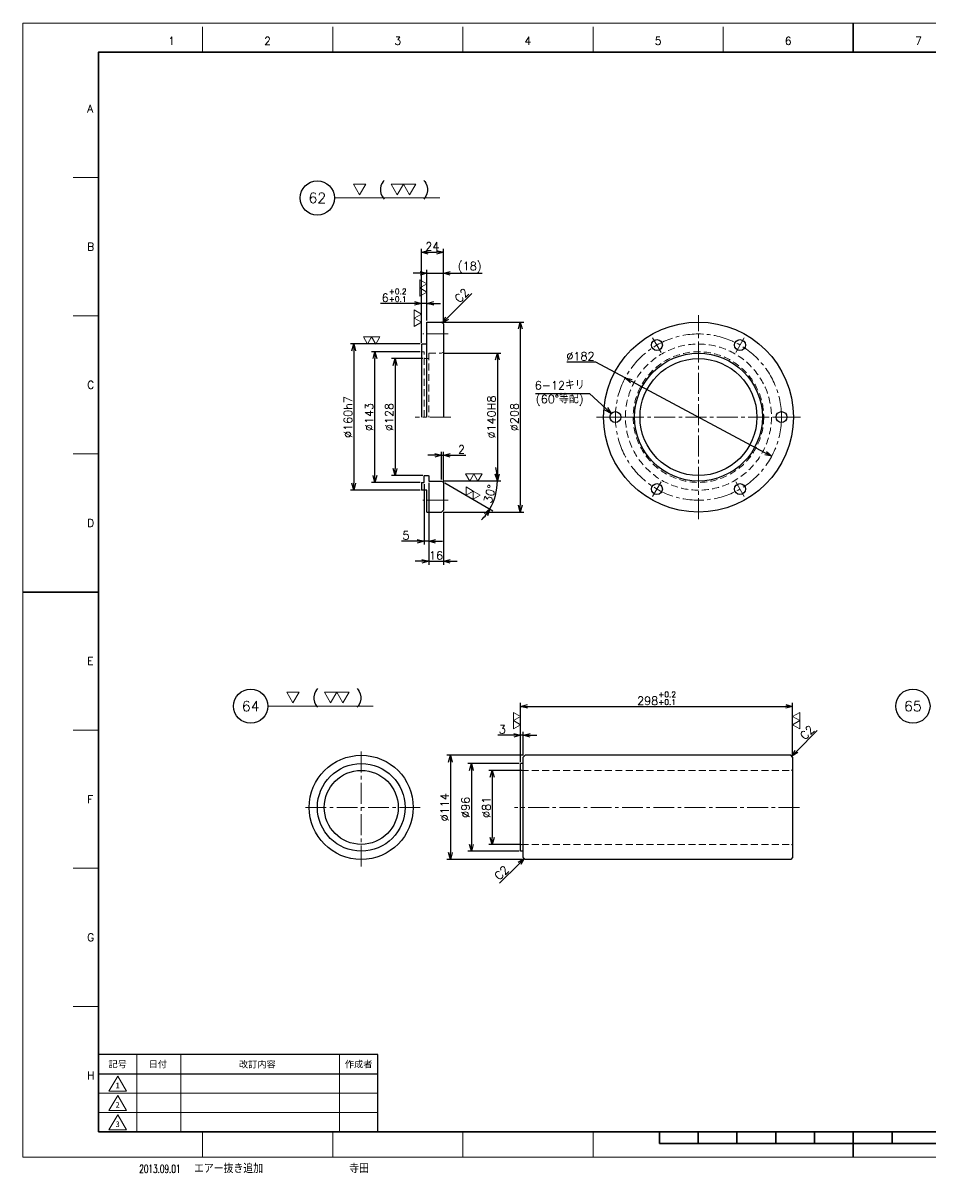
# Model space of a CAD drawing. Header units: millimetres. Extents: x 0 to 1764, y -17 to 1242.
# Drawn here: x 0 to 994, y -17 to 1242 of the extents above; entities that cross this region are included whole.
import ezdxf
from ezdxf import colors
from ezdxf.entities.mleader import LeaderData, LeaderLine
from ezdxf.enums import TextEntityAlignment as Align
from ezdxf.math import Vec2, Vec3

# ---------------------------------------------------------------- set-up
doc = ezdxf.new("R2010")
doc.units = ezdxf.units.MM
doc.header["$LTSCALE"] = 1.2
doc.header["$PDMODE"] = 99
doc.header["$PDSIZE"] = 1
doc.linetypes.add('CENTER2', pattern=[28.575, 19.05, -3.175, 3.175, -3.175])
doc.linetypes.add('HIDDEN', pattern=[9.525, 6.35, -3.175])
for name, color, linetype, lineweight in [('04_HIDDEN', 2, 'HIDDEN', 13), ('05_CENTER', 4, 'CENTER2', 13), ('07_TEXT', 3, 'Continuous', 13), ('08_DIM', 3, 'Continuous', 13), ('90_FRAME', 5, 'Continuous', 35)]:
    doc.layers.add(name, color=color, linetype=linetype, lineweight=lineweight)
doc.layers.add('91_BLANK', color=5, linetype='Continuous', lineweight=0, plot=False)
doc.styles.add('KSS_TXT', font='txt.shx', dxfattribs={"bigfont": 'extfont2.shx'})
doc.styles.add('MS_G', font='MS Gothic.ttf')
doc.styles.get("Standard").update_dxf_attribs({"font": 'txt.shx', "bigfont": 'extfont2.shx'})
doc.styles.add('表題用', font='MS PGothic.ttf')
doc.dimstyles.new('KSS_DIM', dxfattribs={"dimscale": 3, "dimtxt": 3, "dimasz": 2.5, "dimexe": 1.25, "dimexo": 0.625, "dimtad": 1, "dimdsep": 46, "dimtxsty": 'KSS_TXT', "dimblk": 'OPEN30', "dimcen": 0, "dimazin": 2, "dimtfac": 0.75, "dimtmove": 0, "dimatfit": 3, "dimldrblk": 'OPEN30', "dimfxl": 1.25, "dimtolj": 1, "dimarcsym": 0})
doc.dimstyles.new('KSS_DIM$3', dxfattribs={"dimscale": 3, "dimtxt": 3, "dimasz": 2.5, "dimexe": 1.25, "dimexo": 0.625, "dimtad": 1, "dimtih": 1, "dimtoh": 1, "dimdsep": 46, "dimtxsty": 'KSS_TXT', "dimblk": 'OPEN30', "dimcen": 0, "dimazin": 2, "dimtfac": 0.75, "dimtofl": 0, "dimtmove": 0, "dimatfit": 3, "dimldrblk": 'OPEN30', "dimfxl": 1.25, "dimtolj": 1, "dimarcsym": 0})

# ---------------------------------------------------------------- blocks, each defined once
blk = doc.blocks.new('AM_BALLOON1')
at = {"transparency": 16777216}
blk.add_circle((0, 0), 5, dxfattribs=at)
blk.add_attdef('B_NUMBER', text='', height=3, dxfattribs=at).set_placement((0, 0), align=Align.MIDDLE_CENTER)
blk = doc.blocks.new('_OPEN')
at = {"color": 0, "linetype": 'ByBlock'}
for p, q in [((-1, 0.17), (0, 0)), ((0, 0), (-1, -0.17)), ((0, 0), (-1, 0))]:
    blk.add_line(p, q, dxfattribs=at)
blk = doc.blocks.new('p1ba01')
for p, q in [((0, 0), (-1.5, 2.6)), ((-1.5, 2.6), (1.5, 2.6)), ((1.5, 2.6), (0, 0))]:
    blk.add_line(p, q)
blk = doc.blocks.new('p1ba02')
for p, q in [((-1.5, 2.6), (1.5, 2.6)), ((0, 0), (-1.5, 2.6)), ((1.5, 2.6), (0, 0)), ((3, 0), (1.5, 2.6)), ((1.5, 2.6), (4.5, 2.6)), ((4.5, 2.6), (3, 0))]:
    blk.add_line(p, q)
blk = doc.blocks.new('_Open30')
at = {"color": 0, "linetype": 'ByBlock', "lineweight": -2}
for p, q in [((-1, 0.27), (0, 0)), ((0, 0), (-1, -0.27)), ((0, 0), (-1, 0))]:
    blk.add_line(p, q, dxfattribs=at)
blk = doc.blocks.new('*D164')
at = {"layer": '08_DIM', "color": 0, "lineweight": -2, "transparency": 16777216}
for p, q in [((438.1, 874.2), (403.8, 874.2)), ((407.6, 866.7), (407.6, 753.7)), ((438.1, 746.2), (403.8, 746.2))]:
    blk.add_line(p, q, dxfattribs=at)
at = {"layer": 'Defpoints', "color": 0, "transparency": 16777216}
for p in [(440, 874.2), (407.6, 746.2), (440, 746.2)]:
    blk.add_point(p, dxfattribs=at)
at = {"layer": '08_DIM', "color": 0, "lineweight": -2, "transparency": 16777216, "xscale": 7.5, "yscale": 7.5, "zscale": 7.5}
for p, rotation in [((407.6, 874.2), 90), ((407.6, 746.2), 270)]:
    blk.add_blockref('_Open30', p, dxfattribs=dict(at, rotation=rotation))
at = {"layer": '08_DIM', "color": 0, "transparency": 16777216, "insert": (401.2, 810.2), "char_height": 9, "attachment_point": 5, "rotation": 90, "style": 'KSS_TXT'}
blk.add_mtext('\\A1;%%C128', dxfattribs=at)
blk = doc.blocks.new('*D165')
at = {"layer": '08_DIM', "color": 0, "lineweight": -2, "transparency": 16777216}
for p, q in [((435.1, 881.7), (381.8, 881.7)), ((385.6, 746.2), (385.6, 874.2)), ((435.1, 738.7), (381.8, 738.7))]:
    blk.add_line(p, q, dxfattribs=at)
at = {"layer": 'Defpoints', "color": 0, "transparency": 16777216}
for p in [(385.6, 881.7), (437, 881.7), (437, 738.7)]:
    blk.add_point(p, dxfattribs=at)
at = {"layer": '08_DIM', "color": 0, "lineweight": -2, "transparency": 16777216, "xscale": 7.5, "yscale": 7.5, "zscale": 7.5}
for p, rotation in [((385.6, 881.7), 90), ((385.6, 738.7), 270)]:
    blk.add_blockref('_Open30', p, dxfattribs=dict(at, rotation=rotation))
at = {"layer": '08_DIM', "color": 0, "transparency": 16777216, "insert": (379.2, 810.2), "char_height": 9, "attachment_point": 5, "rotation": 90, "style": 'KSS_TXT'}
blk.add_mtext('\\A1;%%C143', dxfattribs=at)
blk = doc.blocks.new('*D166')
at = {"layer": '08_DIM', "color": 0, "lineweight": -2, "transparency": 16777216}
for p, q in [((435.1, 890.2), (358.7, 890.2)), ((362.4, 882.7), (362.4, 737.7)), ((435.1, 730.2), (358.7, 730.2))]:
    blk.add_line(p, q, dxfattribs=at)
at = {"layer": 'Defpoints', "color": 0, "transparency": 16777216}
for p in [(437, 890.2), (362.4, 730.2), (437, 730.2)]:
    blk.add_point(p, dxfattribs=at)
at = {"layer": '08_DIM', "color": 0, "lineweight": -2, "transparency": 16777216, "xscale": 7.5, "yscale": 7.5, "zscale": 7.5}
for p, rotation in [((362.4, 890.2), 90), ((362.4, 730.2), 270)]:
    blk.add_blockref('_Open30', p, dxfattribs=dict(at, rotation=rotation))
at = {"layer": '08_DIM', "color": 0, "transparency": 16777216, "insert": (356.1, 810.2), "char_height": 9, "attachment_point": 5, "rotation": 90, "style": 'KSS_TXT'}
blk.add_mtext('\\A1;%%C160h7', dxfattribs=at)
blk = doc.blocks.new('*D167')
at = {"layer": '08_DIM', "color": 0, "lineweight": -2, "transparency": 16777216}
for p, q in [((460.4, 880.2), (523.4, 880.2)), ((519.7, 872.7), (519.7, 747.7)), ((460.4, 740.2), (523.4, 740.2))]:
    blk.add_line(p, q, dxfattribs=at)
at = {"layer": 'Defpoints', "color": 0, "transparency": 16777216}
for p in [(458.5, 880.2), (458.5, 740.2), (519.7, 740.2)]:
    blk.add_point(p, dxfattribs=at)
at = {"layer": '08_DIM', "color": 0, "lineweight": -2, "transparency": 16777216, "xscale": 7.5, "yscale": 7.5, "zscale": 7.5}
for p, rotation in [((519.7, 880.2), 90), ((519.7, 740.2), 270)]:
    blk.add_blockref('_Open30', p, dxfattribs=dict(at, rotation=rotation))
at = {"layer": '08_DIM', "color": 0, "transparency": 16777216, "insert": (513.3, 810.2), "char_height": 9, "attachment_point": 5, "rotation": 90, "style": 'KSS_TXT'}
blk.add_mtext('\\A1;%%C140H8', dxfattribs=at)
blk = doc.blocks.new('*D168')
at = {"layer": '08_DIM', "color": 0, "lineweight": -2, "transparency": 16777216}
for p, q in [((460.4, 914.2), (548.5, 914.2)), ((544.7, 906.7), (544.7, 713.7)), ((460.4, 706.2), (548.5, 706.2))]:
    blk.add_line(p, q, dxfattribs=at)
at = {"layer": 'Defpoints', "color": 0, "transparency": 16777216}
for p in [(458.5, 914.2), (458.5, 706.2), (544.7, 706.2)]:
    blk.add_point(p, dxfattribs=at)
at = {"layer": '08_DIM', "color": 0, "lineweight": -2, "transparency": 16777216, "xscale": 7.5, "yscale": 7.5, "zscale": 7.5}
for p, rotation in [((544.7, 914.2), 90), ((544.7, 706.2), 270)]:
    blk.add_blockref('_Open30', p, dxfattribs=dict(at, rotation=rotation))
at = {"layer": '08_DIM', "color": 0, "transparency": 16777216, "insert": (538.4, 810.2), "char_height": 9, "attachment_point": 5, "rotation": 90, "style": 'KSS_TXT'}
blk.add_mtext('\\A1;%%C208', dxfattribs=at)
blk = doc.blocks.new('*D169')
at = {"layer": '08_DIM', "color": 0, "lineweight": -2, "transparency": 16777216}
for p, q in [((442.5, 916), (442.5, 971.3)), ((460.5, 914), (460.5, 971.3)), ((435, 967.6), (427.5, 967.6)), ((442.5, 967.6), (460.5, 967.6)), ((468, 967.6), (503.2, 967.6))]:
    blk.add_line(p, q, dxfattribs=at)
at = {"layer": 'Defpoints', "color": 0, "transparency": 16777216}
for p in [(460.5, 967.6), (442.5, 914.2), (460.5, 912.2)]:
    blk.add_point(p, dxfattribs=at)
at = {"layer": '08_DIM', "color": 0, "lineweight": -2, "transparency": 16777216, "xscale": 7.5, "yscale": 7.5, "zscale": 7.5}
blk.add_blockref('_Open30', (442.5, 967.6), dxfattribs=at)
at = {"layer": '08_DIM', "color": 0, "lineweight": -2, "transparency": 16777216, "xscale": 7.5, "yscale": 7.5, "zscale": 7.5, "rotation": 180}
blk.add_blockref('_Open30', (460.5, 967.6), dxfattribs=at)
at = {"layer": '08_DIM', "color": 0, "transparency": 16777216, "insert": (489.4, 974), "char_height": 9, "attachment_point": 5, "style": 'KSS_TXT'}
blk.add_mtext('\\A1;(18)', dxfattribs=at)
blk = doc.blocks.new('*D170')
at = {"layer": '08_DIM', "color": 0, "lineweight": -2, "transparency": 16777216}
for p, q in [((429, 934.7), (391.7, 934.7)), ((436.5, 891.5), (436.5, 938.4)), ((442.5, 934.7), (436.5, 934.7)), ((442.5, 916), (442.5, 938.4)), ((450, 934.7), (457.5, 934.7))]:
    blk.add_line(p, q, dxfattribs=at)
at = {"layer": 'Defpoints', "color": 0, "transparency": 16777216}
for p in [(436.5, 934.7), (442.5, 914.2), (436.5, 889.7)]:
    blk.add_point(p, dxfattribs=at)
at = {"layer": '08_DIM', "color": 0, "lineweight": -2, "transparency": 16777216, "xscale": 7.5, "yscale": 7.5, "zscale": 7.5}
blk.add_blockref('_Open30', (436.5, 934.7), dxfattribs=at)
at = {"layer": '08_DIM', "color": 0, "lineweight": -2, "transparency": 16777216, "xscale": 7.5, "yscale": 7.5, "zscale": 7.5, "rotation": 180}
blk.add_blockref('_Open30', (442.5, 934.7), dxfattribs=at)
at = {"layer": '08_DIM', "color": 0, "transparency": 16777216, "insert": (406.6, 943.5), "char_height": 9, "attachment_point": 5, "style": 'KSS_TXT'}
blk.add_mtext('6{\\H6.000000;\\S+0.2^ +0.1;}', dxfattribs=at)
blk = doc.blocks.new('*D171')
at = {"layer": '08_DIM', "color": 0, "lineweight": -2, "transparency": 16777216}
for p, q in [((436.5, 891.5), (436.5, 994.4)), ((444, 990.6), (453, 990.6)), ((460.5, 914), (460.5, 994.4))]:
    blk.add_line(p, q, dxfattribs=at)
at = {"layer": 'Defpoints', "color": 0, "transparency": 16777216}
for p in [(460.5, 990.6), (460.5, 912.2), (436.5, 889.7)]:
    blk.add_point(p, dxfattribs=at)
at = {"layer": '08_DIM', "color": 0, "lineweight": -2, "transparency": 16777216, "xscale": 7.5, "yscale": 7.5, "zscale": 7.5, "rotation": 180}
blk.add_blockref('_Open30', (436.5, 990.6), dxfattribs=at)
at = {"layer": '08_DIM', "color": 0, "lineweight": -2, "transparency": 16777216, "xscale": 7.5, "yscale": 7.5, "zscale": 7.5}
blk.add_blockref('_Open30', (460.5, 990.6), dxfattribs=at)
at = {"layer": '08_DIM', "color": 0, "transparency": 16777216, "insert": (448.5, 997), "char_height": 9, "attachment_point": 5, "style": 'KSS_TXT'}
blk.add_mtext('\\A1;24', dxfattribs=at)
blk = doc.blocks.new('*D172')
at = {"layer": '08_DIM', "color": 0, "lineweight": -2, "transparency": 16777216}
for p, q in [((444.5, 738.3), (444.5, 648.5)), ((460.5, 706.3), (460.5, 648.5)), ((437, 652.3), (429.5, 652.3)), ((444.5, 652.3), (460.5, 652.3)), ((468, 652.3), (475.5, 652.3))]:
    blk.add_line(p, q, dxfattribs=at)
at = {"layer": 'Defpoints', "color": 0, "transparency": 16777216}
for p in [(444.5, 740.2), (460.5, 708.2), (460.5, 652.3)]:
    blk.add_point(p, dxfattribs=at)
at = {"layer": '08_DIM', "color": 0, "lineweight": -2, "transparency": 16777216, "xscale": 7.5, "yscale": 7.5, "zscale": 7.5}
blk.add_blockref('_Open30', (444.5, 652.3), dxfattribs=at)
at = {"layer": '08_DIM', "color": 0, "lineweight": -2, "transparency": 16777216, "xscale": 7.5, "yscale": 7.5, "zscale": 7.5, "rotation": 180}
blk.add_blockref('_Open30', (460.5, 652.3), dxfattribs=at)
at = {"layer": '08_DIM', "color": 0, "transparency": 16777216, "insert": (452.5, 658.6), "char_height": 9, "attachment_point": 5, "style": 'KSS_TXT'}
blk.add_mtext('\\A1;16', dxfattribs=at)
blk = doc.blocks.new('*D173')
at = {"layer": '08_DIM', "color": 0, "lineweight": -2, "transparency": 16777216}
for p, q in [((439.5, 736.8), (439.5, 670.5)), ((444.5, 738.3), (444.5, 670.5)), ((432, 674.2), (414.7, 674.2)), ((444.5, 674.2), (439.5, 674.2)), ((452, 674.2), (459.5, 674.2))]:
    blk.add_line(p, q, dxfattribs=at)
at = {"layer": 'Defpoints', "color": 0, "transparency": 16777216}
for p in [(439.5, 738.7), (444.5, 740.2), (439.5, 674.2)]:
    blk.add_point(p, dxfattribs=at)
at = {"layer": '08_DIM', "color": 0, "lineweight": -2, "transparency": 16777216, "xscale": 7.5, "yscale": 7.5, "zscale": 7.5}
blk.add_blockref('_Open30', (439.5, 674.2), dxfattribs=at)
at = {"layer": '08_DIM', "color": 0, "lineweight": -2, "transparency": 16777216, "xscale": 7.5, "yscale": 7.5, "zscale": 7.5, "rotation": 180}
blk.add_blockref('_Open30', (444.5, 674.2), dxfattribs=at)
at = {"layer": '08_DIM', "color": 0, "transparency": 16777216, "insert": (419.6, 680.6), "char_height": 9, "attachment_point": 5, "style": 'KSS_TXT'}
blk.add_mtext('\\A1;5', dxfattribs=at)
blk = doc.blocks.new('*D174')
at = {"layer": '08_DIM', "color": 0, "lineweight": -2, "transparency": 16777216}
for p, q in [((460.4, 740.2), (523.4, 740.2)), ((462.1, 738.1), (514.7, 707.7))]:
    blk.add_line(p, q, dxfattribs=at)
for start, end in [(7.0261, 14.0523), (330, 360), (315.9477, 322.9739)]:
    blk.add_arc((458.5, 740.2), 61.2, start, end, dxfattribs=at)
at = {"layer": 'Defpoints', "color": 0, "transparency": 16777216}
for p in [(444.5, 740.2), (458.5, 740.2), (458.5, 740.2), (460.5, 739), (516, 719.2)]:
    blk.add_point(p, dxfattribs=at)
at = {"layer": '08_DIM', "color": 0, "lineweight": -2, "transparency": 16777216, "xscale": 7.5, "yscale": 7.5, "zscale": 7.5}
for p, rotation in [((519.7, 740.2), 273.5130731711369), ((511.5, 709.6), 56.48692682884842)]:
    blk.add_blockref('_Open30', p, dxfattribs=dict(at, rotation=rotation))
at = {"layer": '08_DIM', "color": 0, "transparency": 16777216, "insert": (511.4, 726), "char_height": 9, "attachment_point": 5, "rotation": 75, "style": 'KSS_TXT'}
blk.add_mtext('\\A1;30°', dxfattribs=at)
blk = doc.blocks.new('*D175')
at = {"layer": '08_DIM', "color": 0, "lineweight": -2, "transparency": 16777216}
for p, q in [((451, 768.4), (443.5, 768.4)), ((458.5, 742), (458.5, 772.2)), ((458.5, 768.4), (460.5, 768.4)), ((460.5, 740.9), (460.5, 772.2)), ((468, 768.4), (485.2, 768.4))]:
    blk.add_line(p, q, dxfattribs=at)
at = {"layer": 'Defpoints', "color": 0, "transparency": 16777216}
for p in [(460.5, 768.4), (458.5, 740.2), (460.5, 739)]:
    blk.add_point(p, dxfattribs=at)
at = {"layer": '08_DIM', "color": 0, "lineweight": -2, "transparency": 16777216, "xscale": 7.5, "yscale": 7.5, "zscale": 7.5}
blk.add_blockref('_Open30', (458.5, 768.4), dxfattribs=at)
at = {"layer": '08_DIM', "color": 0, "lineweight": -2, "transparency": 16777216, "xscale": 7.5, "yscale": 7.5, "zscale": 7.5, "rotation": 180}
blk.add_blockref('_Open30', (460.5, 768.4), dxfattribs=at)
at = {"layer": '08_DIM', "color": 0, "transparency": 16777216, "insert": (480.4, 774.8), "char_height": 9, "attachment_point": 5, "style": 'KSS_TXT'}
blk.add_mtext('\\A1;2', dxfattribs=at)
blk = doc.blocks.new('*D176')
at = {"layer": '08_DIM', "color": 0, "lineweight": -2, "transparency": 16777216}
blk.add_line((464.8, 918.5), (491.7, 945.4), dxfattribs=at)
at = {"layer": 'Defpoints', "color": 0, "transparency": 16777216}
for p in [(510.7, 964.3), (510.7, 964.3), (459.5, 913.2)]:
    blk.add_point(p, dxfattribs=at)
at = {"layer": '08_DIM', "color": 0, "lineweight": -2, "transparency": 16777216, "xscale": 7.5, "yscale": 7.5, "zscale": 7.5, "rotation": 225}
blk.add_blockref('_Open30', (459.5, 913.2), dxfattribs=at)
at = {"layer": '08_DIM', "color": 0, "transparency": 16777216, "insert": (480.6, 943.3), "char_height": 9, "attachment_point": 5, "rotation": 45, "style": 'KSS_TXT'}
blk.add_mtext('\\A1;C2', dxfattribs=at)
blk = doc.blocks.new('*D177')
at = {"layer": '08_DIM', "color": 0, "lineweight": -2, "transparency": 16777216}
for p, q in [((627.6, 870.3), (595.7, 870.3)), ((659.7, 853.1), (627.6, 870.3)), ((813.6, 770.8), (666.4, 849.6))]:
    blk.add_line(p, q, dxfattribs=at)
at = {"layer": 'Defpoints', "color": 0, "transparency": 16777216}
for p in [(659.7, 853.1), (820.2, 767.2)]:
    blk.add_point(p, dxfattribs=at)
at = {"layer": '08_DIM', "color": 0, "lineweight": -2, "transparency": 16777216, "xscale": 7.5, "yscale": 7.5, "zscale": 7.5}
for p, rotation in [((659.7, 853.1), 151.8472173342182), ((820.2, 767.2), 331.8472173342182)]:
    blk.add_blockref('_Open30', p, dxfattribs=dict(at, rotation=rotation))
at = {"layer": '08_DIM', "color": 0, "transparency": 16777216, "insert": (610.7, 876.7), "char_height": 9, "attachment_point": 5, "style": 'KSS_TXT'}
blk.add_mtext('\\A1;%%C182', dxfattribs=at)
blk = doc.blocks.new('*D178')
at = {"layer": '08_DIM', "color": 0, "lineweight": -2, "transparency": 16777216}
for p, q in [((561.5, 835.9), (620.5, 835.9)), ((620.5, 835.9), (639, 819.2))]:
    blk.add_line(p, q, dxfattribs=at)
at = {"layer": 'Defpoints', "color": 0, "transparency": 16777216}
for p in [(644.5, 814.2), (653.4, 806.1)]:
    blk.add_point(p, dxfattribs=at)
at = {"layer": '08_DIM', "color": 0, "lineweight": -2, "transparency": 16777216, "xscale": 7.5, "yscale": 7.5, "zscale": 7.5, "rotation": 317.8884562406169}
blk.add_blockref('_Open30', (644.5, 814.2), dxfattribs=at)
at = {"layer": '08_DIM', "color": 0, "transparency": 16777216, "insert": (588, 835.9), "char_height": 9, "attachment_point": 5, "style": 'KSS_TXT'}
blk.add_mtext('\\A1;6-12キリ\\P(60°等配)', dxfattribs=at)
blk = doc.blocks.new('*D186')
at = {"layer": '08_DIM', "color": 0, "lineweight": -2, "transparency": 16777216}
for p, q in [((544.2, 423.4), (510.3, 423.4)), ((514, 415.9), (514, 349.9)), ((544.2, 342.4), (510.3, 342.4))]:
    blk.add_line(p, q, dxfattribs=at)
at = {"layer": 'Defpoints', "color": 0, "transparency": 16777216}
for p in [(546.1, 423.4), (514, 342.4), (546.1, 342.4)]:
    blk.add_point(p, dxfattribs=at)
at = {"layer": '08_DIM', "color": 0, "lineweight": -2, "transparency": 16777216, "xscale": 7.5, "yscale": 7.5, "zscale": 7.5}
for p, rotation in [((514, 423.4), 90), ((514, 342.4), 270)]:
    blk.add_blockref('_Open30', p, dxfattribs=dict(at, rotation=rotation))
at = {"layer": '08_DIM', "color": 0, "transparency": 16777216, "insert": (507.7, 382.9), "char_height": 9, "attachment_point": 5, "rotation": 90, "style": 'KSS_TXT'}
blk.add_mtext('\\A1;%%C81', dxfattribs=at)
blk = doc.blocks.new('*D187')
at = {"layer": '08_DIM', "color": 0, "lineweight": -2, "transparency": 16777216}
for p, q in [((543.7, 430.9), (487.4, 430.9)), ((491.2, 423.4), (491.2, 342.4)), ((543.7, 334.9), (487.4, 334.9))]:
    blk.add_line(p, q, dxfattribs=at)
at = {"layer": 'Defpoints', "color": 0, "transparency": 16777216}
for p in [(545.6, 430.9), (491.2, 334.9), (545.6, 334.9)]:
    blk.add_point(p, dxfattribs=at)
at = {"layer": '08_DIM', "color": 0, "lineweight": -2, "transparency": 16777216, "xscale": 7.5, "yscale": 7.5, "zscale": 7.5}
for p, rotation in [((491.2, 430.9), 90), ((491.2, 334.9), 270)]:
    blk.add_blockref('_Open30', p, dxfattribs=dict(at, rotation=rotation))
at = {"layer": '08_DIM', "color": 0, "transparency": 16777216, "insert": (484.8, 382.9), "char_height": 9, "attachment_point": 5, "rotation": 90, "style": 'KSS_TXT'}
blk.add_mtext('\\A1;%%C96', dxfattribs=at)
blk = doc.blocks.new('*D188')
at = {"layer": '08_DIM', "color": 0, "lineweight": -2, "transparency": 16777216}
for p, q in [((548.2, 439.9), (464.5, 439.9)), ((468.3, 432.4), (468.3, 333.4)), ((548.2, 325.9), (464.5, 325.9))]:
    blk.add_line(p, q, dxfattribs=at)
at = {"layer": 'Defpoints', "color": 0, "transparency": 16777216}
for p in [(550.1, 439.9), (468.3, 325.9), (550.1, 325.9)]:
    blk.add_point(p, dxfattribs=at)
at = {"layer": '08_DIM', "color": 0, "lineweight": -2, "transparency": 16777216, "xscale": 7.5, "yscale": 7.5, "zscale": 7.5}
for p, rotation in [((468.3, 439.9), 90), ((468.3, 325.9), 270)]:
    blk.add_blockref('_Open30', p, dxfattribs=dict(at, rotation=rotation))
at = {"layer": '08_DIM', "color": 0, "transparency": 16777216, "insert": (461.9, 382.9), "char_height": 9, "attachment_point": 5, "rotation": 90, "style": 'KSS_TXT'}
blk.add_mtext('\\A1;%%C114', dxfattribs=at)
blk = doc.blocks.new('*D189')
at = {"layer": '08_DIM', "color": 0, "lineweight": -2, "transparency": 16777216}
for p, q in [((537.6, 461.9), (520.3, 461.9)), ((545.1, 432.2), (545.1, 465.7)), ((548.1, 461.9), (545.1, 461.9)), ((548.1, 439.7), (548.1, 465.7)), ((555.6, 461.9), (563.1, 461.9))]:
    blk.add_line(p, q, dxfattribs=at)
at = {"layer": 'Defpoints', "color": 0, "transparency": 16777216}
for p in [(545.1, 461.9), (545.1, 430.4), (548.1, 437.9)]:
    blk.add_point(p, dxfattribs=at)
at = {"layer": '08_DIM', "color": 0, "lineweight": -2, "transparency": 16777216, "xscale": 7.5, "yscale": 7.5, "zscale": 7.5}
blk.add_blockref('_Open30', (545.1, 461.9), dxfattribs=at)
at = {"layer": '08_DIM', "color": 0, "lineweight": -2, "transparency": 16777216, "xscale": 7.5, "yscale": 7.5, "zscale": 7.5, "rotation": 180}
blk.add_blockref('_Open30', (548.1, 461.9), dxfattribs=at)
at = {"layer": '08_DIM', "color": 0, "transparency": 16777216, "insert": (525.2, 468.3), "char_height": 9, "attachment_point": 5, "style": 'KSS_TXT'}
blk.add_mtext('\\A1;3', dxfattribs=at)
blk = doc.blocks.new('*D190')
at = {"layer": '08_DIM', "color": 0, "lineweight": -2, "transparency": 16777216}
for p, q in [((545.1, 432.2), (545.1, 497.2)), ((552.6, 493.4), (835.6, 493.4)), ((843.1, 439.7), (843.1, 497.2))]:
    blk.add_line(p, q, dxfattribs=at)
at = {"layer": 'Defpoints', "color": 0, "transparency": 16777216}
for p in [(843.1, 493.4), (545.1, 430.4), (843.1, 437.9)]:
    blk.add_point(p, dxfattribs=at)
at = {"layer": '08_DIM', "color": 0, "lineweight": -2, "transparency": 16777216, "xscale": 7.5, "yscale": 7.5, "zscale": 7.5, "rotation": 180}
blk.add_blockref('_Open30', (545.1, 493.4), dxfattribs=at)
at = {"layer": '08_DIM', "color": 0, "lineweight": -2, "transparency": 16777216, "xscale": 7.5, "yscale": 7.5, "zscale": 7.5}
blk.add_blockref('_Open30', (843.1, 493.4), dxfattribs=at)
at = {"layer": '08_DIM', "color": 0, "transparency": 16777216, "insert": (694.1, 502.3), "char_height": 9, "attachment_point": 5, "style": 'KSS_TXT'}
blk.add_mtext('298{\\H6.000000;\\S+0.2^ +0.1;}', dxfattribs=at)
blk = doc.blocks.new('*D191')
at = {"layer": '08_DIM', "color": 0, "lineweight": -2, "transparency": 16777216}
blk.add_line((543.8, 321.6), (522.2, 300), dxfattribs=at)
at = {"layer": 'Defpoints', "color": 0, "transparency": 16777216}
for p in [(549.1, 326.9), (508.6, 286.4), (508.6, 286.4)]:
    blk.add_point(p, dxfattribs=at)
at = {"layer": '08_DIM', "color": 0, "lineweight": -2, "transparency": 16777216, "xscale": 7.5, "yscale": 7.5, "zscale": 7.5, "rotation": 45}
blk.add_blockref('_Open30', (549.1, 326.9), dxfattribs=at)
at = {"layer": '08_DIM', "color": 0, "transparency": 16777216, "insert": (524.3, 311.2), "char_height": 9, "attachment_point": 5, "rotation": 45, "style": 'KSS_TXT'}
blk.add_mtext('\\A1;C2', dxfattribs=at)
blk = doc.blocks.new('*D192')
at = {"layer": '08_DIM', "color": 0, "lineweight": -2, "transparency": 16777216}
blk.add_line((847.4, 444.2), (870.2, 467), dxfattribs=at)
at = {"layer": 'Defpoints', "color": 0, "transparency": 16777216}
for p in [(885, 481.8), (885, 481.8), (842.1, 438.9)]:
    blk.add_point(p, dxfattribs=at)
at = {"layer": '08_DIM', "color": 0, "lineweight": -2, "transparency": 16777216, "xscale": 7.5, "yscale": 7.5, "zscale": 7.5, "rotation": 225}
blk.add_blockref('_Open30', (842.1, 438.9), dxfattribs=at)
at = {"layer": '08_DIM', "color": 0, "transparency": 16777216, "insert": (859, 464.8), "char_height": 9, "attachment_point": 5, "rotation": 45, "style": 'KSS_TXT'}
blk.add_mtext('\\A1;C2', dxfattribs=at)

msp = doc.modelspace()

# ---------------------------------------------------------------- linework, layer by layer
at = {"color": 0}
for p, q in [((442.492, 914.167), (458.492, 914.167)), ((442.492, 810.167), (442.492, 914.167)), ((460.492, 912.167), (458.492, 914.167)), ((460.492, 912.167), (460.492, 810.167)), ((436.992, 890.167), (436.492, 889.667)), ((436.492, 889.667), (436.492, 810.167)), ((442.492, 890.167), (436.992, 890.167)), ((439.992, 746.167), (439.492, 745.667)), ((439.492, 738.667), (439.492, 745.667)), ((439.992, 746.167), (443.992, 746.167)), ((443.992, 746.167), (444.492, 745.667)), ((444.492, 745.667), (444.492, 740.167)), ((436.492, 738.167), (436.992, 738.667)), ((436.492, 738.167), (436.492, 730.667)), ((436.992, 730.167), (436.492, 730.667)), ((436.992, 738.667), (439.492, 738.667)), ((444.492, 740.167), (458.492, 740.167)), ((458.492, 740.167), (460.492, 739.012)), ((460.492, 739.012), (460.492, 708.167)), ((442.492, 730.167), (436.992, 730.167)), ((442.492, 706.167), (442.492, 730.167)), ((442.492, 706.167), (458.492, 706.167)), ((460.492, 708.167), (458.492, 706.167)), ((545.561, 430.869), (545.061, 430.369)), ((545.061, 335.369), (545.061, 430.369)), ((548.061, 430.869), (545.561, 430.869)), ((550.061, 439.869), (548.061, 437.869)), ((548.061, 327.869), (548.061, 437.869)), ((841.061, 439.869), (550.061, 439.869)), ((843.061, 437.869), (841.061, 439.869)), ((843.061, 437.869), (843.061, 327.869)), ((545.561, 334.869), (545.061, 335.369)), ((548.061, 334.869), (545.561, 334.869)), ((550.061, 325.869), (548.061, 327.869)), ((843.061, 327.869), (841.061, 325.869)), ((841.061, 325.869), (550.061, 325.869))]:
    msp.add_line(p, q, dxfattribs=at)
for centre, radius in [((739.974, 810.167), 104), ((694.474, 888.975), 6), ((785.474, 888.975), 6), ((739.974, 810.167), 70), ((739.974, 810.167), 64), ((648.974, 810.167), 6), ((830.974, 810.167), 6), ((694.474, 731.359), 6), ((785.474, 731.359), 6), ((370.555, 382.869), 57), ((370.555, 382.869), 48), ((370.555, 382.869), 40.5)]:
    msp.add_circle(centre, radius, dxfattribs=at)
at = {"layer": '04_HIDDEN'}
for p, q in [((436.492, 882.167), (436.992, 881.667)), ((436.992, 881.667), (439.492, 881.667)), ((439.492, 810.167), (439.492, 881.667)), ((439.492, 874.667), (439.992, 874.167)), ((439.992, 874.167), (443.992, 874.167)), ((443.992, 874.167), (444.492, 874.667)), ((444.492, 880.167), (458.492, 880.167)), ((444.492, 880.167), (444.492, 810.167)), ((458.492, 880.167), (460.492, 881.322)), ((545.061, 424.369), (546.061, 423.369)), ((546.061, 423.369), (842.061, 423.369)), ((842.061, 423.369), (843.061, 424.369)), ((545.061, 341.369), (546.061, 342.369)), ((546.061, 342.369), (842.061, 342.369)), ((842.061, 342.369), (843.061, 341.369))]:
    msp.add_line(p, q, dxfattribs=at)
for radius in [80, 71.5]:
    msp.add_circle((739.974, 810.167), radius, dxfattribs=at)
at = {"layer": '05_CENTER'}
for p, q in [((739.974, 698.48), (739.974, 921.854)), ((465.905, 901.167), (438.009, 901.167)), ((699.144, 880.886), (689.803, 897.065)), ((780.803, 880.886), (790.144, 897.065)), ((468.654, 810.167), (429.775, 810.167)), ((851.661, 810.167), (628.286, 810.167)), ((658.315, 810.167), (639.633, 810.167)), ((821.633, 810.167), (840.315, 810.167)), ((699.144, 739.448), (689.803, 723.269)), ((780.803, 739.448), (790.144, 723.269)), ((465.905, 719.167), (438.009, 719.167)), ((370.555, 318.243), (370.555, 447.495)), ((435.181, 382.869), (305.929, 382.869)), ((850.592, 382.869), (538.4, 382.869))]:
    msp.add_line(p, q, dxfattribs=at)
msp.add_circle((739.974, 810.167), 91, dxfattribs=at)
at = {"layer": '08_DIM'}
for p, q in [((341.216, 1050.039), (456.72, 1050.039)), ((268.235, 493.675), (383.739, 493.675))]:
    msp.add_line(p, q, dxfattribs=at)
at = {"layer": '90_FRAME', "color": 4, "lineweight": 13}
for p, q in [((196.76, 1209.75), (196.76, 1237.359)), ((339.328, 1209.75), (339.328, 1237.359)), ((481.896, 1209.75), (481.896, 1237.359)), ((624.464, 1209.75), (624.464, 1237.359)), ((767.032, 1209.75), (767.032, 1237.359)), ((82.742, 1072.29), (55.133, 1072.29)), ((82.742, 921.066), (55.133, 921.066)), ((82.742, 769.842), (55.133, 769.842)), ((82.742, 467.394), (55.133, 467.394)), ((82.742, 316.17), (55.133, 316.17)), ((82.742, 164.946), (55.133, 164.946)), ((196.76, 0), (196.76, 27.485)), ((339.328, 0), (339.328, 27.485)), ((481.896, 0), (481.896, 27.485)), ((624.464, 0), (624.464, 27.485))]:
    msp.add_line(p, q, dxfattribs=at)
at = {"layer": '90_FRAME'}
for p, q in [((909.6, 1241.619), (909.6, 1209.75)), ((0, 618.618), (82.742, 618.618)), ((697.224, 14.743), (697.224, 27.485)), ((739.699, 14.743), (739.699, 27.485)), ((782.175, 14.743), (782.175, 27.485)), ((824.65, 14.743), (824.65, 27.485)), ((867.125, 14.743), (867.125, 27.485)), ((909.6, 0), (909.6, 27.485)), ((952.076, 14.743), (952.076, 27.485)), ((697.224, 14.743), (1121.977, 14.743))]:
    msp.add_line(p, q, dxfattribs=at)
at = {"layer": '90_FRAME', "color": 0, "lineweight": 13}
for p, q in [((124.742, 27.485), (124.742, 112.343)), ((172.742, 27.485), (172.742, 112.343)), ((346.742, 27.485), (346.742, 112.343)), ((82.742, 69.914), (388.742, 69.914)), ((82.742, 48.7), (388.742, 48.7))]:
    msp.add_line(p, q, dxfattribs=at)
at = {"layer": '90_FRAME', "color": 0, "lineweight": 25}
msp.add_line((82.742, 91.128), (388.742, 91.128), dxfattribs=at)
at = {"layer": '90_FRAME'}
msp.add_lwpolyline([(82.742, 27.485), (1736.459, 27.485), (1736.459, 1209.75), (82.742, 1209.75)], close=True, dxfattribs=at)
at = {"layer": '90_FRAME', "color": 0, "lineweight": 25}
msp.add_lwpolyline([(82.742, 27.485), (388.742, 27.485), (388.742, 112.343), (82.742, 112.343)], close=True, dxfattribs=at)
at = {"layer": '90_FRAME', "color": 0, "lineweight": 13}
for points in [[(94.195, 72.167), (103.742, 88.702), (113.288, 72.167), (94.195, 72.167)], [(94.195, 50.953), (103.742, 67.488), (113.288, 50.953), (94.195, 50.953)], [(94.195, 29.739), (103.742, 46.274), (113.288, 29.739), (94.195, 29.739)]]:
    msp.add_lwpolyline(points, dxfattribs=at)
at = {"layer": '91_BLANK'}
msp.add_lwpolyline([(0, 0), (1764.068, 0), (1764.068, 1241.619), (0, 1241.619)], close=True, dxfattribs=at)

# ---------------------------------------------------------------- block references
at = {"layer": '08_DIM'}
for name, p, xscale, yscale, zscale in [('p1ba01', (368.723, 1053.615), 4.5, 4.5, 4.5), ('p1ba02', (410.005, 1053.615), 4.5, 4.5, 4.5), ('p1ba02', (377.437, 890.167), 3, 3, 3), ('p1ba02', (489.381, 740.167), 3, 3, 3), ('p1ba01', (295.742, 497.251), 4.5, 4.5, 4.5), ('p1ba02', (337.024, 497.251), 4.5, 4.5, 4.5)]:
    msp.add_blockref(name, p, dxfattribs=dict(at, xscale=xscale, yscale=yscale, zscale=zscale))
at = {"layer": '08_DIM', "yscale": 3, "zscale": 3}
for p, xscale, rotation in [((442.492, 947.063), 3, 89.99999999999999), ((436.492, 913.941), 3, 89.99999999999999), ((485.389, 724.638), 3, 329.9999999999999), ((545.061, 473.353), 3, 89.99999999999999), ((843.061, 473.353), -3, 270)]:
    msp.add_blockref('p1ba02', p, dxfattribs=dict(at, xscale=xscale, rotation=rotation))

# ---------------------------------------------------------------- texts
at = {"layer": '07_TEXT', "style": 'KSS_TXT'}
for p in [(389.287, 1053.277), (316.306, 496.913)]:
    msp.add_text('(   )', height=13.5, dxfattribs=at).set_placement(p)
at = {"layer": '90_FRAME', "color": 0, "lineweight": 13, "style": 'KSS_TXT'}
for s, p in [('1', (162.682, 1215.249)), ('2', (268.044, 1215.249)), ('3', (410.612, 1215.249)), ('4', (553.18, 1215.249)), ('5', (695.748, 1215.249)), ('6', (838.316, 1215.249)), ('7', (980.884, 1215.249))]:
    msp.add_text(s, height=8.52, dxfattribs=at).set_placement(p, align=Align.BOTTOM_CENTER)
for s, p in [('A', (70.199, 1147.902)), ('B', (70.199, 996.678)), ('C', (70.199, 845.454)), ('D', (70.199, 694.23)), ('E', (70.199, 543.006)), ('F', (70.199, 391.782)), ('G', (70.199, 240.558)), ('H', (70.199, 89.334))]:
    msp.add_text(s, height=8.52, dxfattribs=at).set_placement(p, align=Align.MIDDLE_LEFT)
at = {"layer": '90_FRAME', "color": 0, "style": '表題用'}
for s, p in [('記号', (103.742, 101.735)), ('日付', (147.711, 101.735)), ('作成者', (367.742, 101.735))]:
    msp.add_text(s, height=7.2, dxfattribs=at).set_placement(p, align=Align.MIDDLE_CENTER)
msp.add_text('改訂内容', height=7.2, dxfattribs=at).set_placement((256.742, 101.735), align=Align.MIDDLE)
at = {"layer": '90_FRAME', "color": 0, "lineweight": 13, "style": 'MS_G'}
for s, p in [('1', (103.742, 78.4)), ('2', (103.742, 57.185)), ('3', (103.742, 35.971))]:
    msp.add_text(s, height=6.364, dxfattribs=at).set_placement(p, align=Align.MIDDLE)
at = {"layer": '90_FRAME', "color": 3, "lineweight": 13, "width": 0.65}
msp.add_text('2013.09.01', height=9, dxfattribs=at).set_placement((127.43, -17.392))
at = {"layer": '90_FRAME', "color": 3, "lineweight": 13}
for s, p in [('エアー抜き追加', (187.405, -17.392)), ('寺田', (357.315, -17.392))]:
    msp.add_text(s, height=9, dxfattribs=at).set_placement(p)

# ---------------------------------------------------------------- dimensions: what is measured, and where the dimension line sits
at = {"layer": '08_DIM'}
for base, p1, p2, override, picture, middle in [((460.492, 990.618), (436.492, 889.667), (460.492, 912.167), {"dimarcsym": 1}, '*D171', (448.492, 996.993)), ((436.492, 934.659), (442.492, 914.167), (436.492, 889.667), {"dimtol": 1, "dimtp": 0.2, "dimtm": -0.1, "dimtfac": 0.666667, "dimtolj": 0, "dimarcsym": 1}, '*D170', (406.617, 943.534)), ((460.492, 768.405), (458.492, 740.167), (460.492, 739.012), {"dimarcsym": 1}, '*D175', (480.367, 774.78)), ((439.492, 674.243), (444.492, 740.167), (439.492, 738.667), {"dimarcsym": 1}, '*D173', (419.617, 680.618)), ((460.492, 652.25), (444.492, 740.167), (460.492, 708.167), {"dimarcsym": 1}, '*D172', (452.492, 658.625)), ((843.061, 493.426), (545.061, 430.369), (843.061, 437.869), {"dimpost": '', "dimtol": 1, "dimlim": 0, "dimtp": 0.2, "dimtm": -0.1, "dimtfac": 0.666667, "dimtdec": 2, "dimtolj": 0, "dimtzin": 8, "dimarcsym": 1}, '*D190', (694.061, 502.301)), ((545.061, 461.941), (548.061, 437.869), (545.061, 430.369), {"dimarcsym": 1}, '*D189', (525.186, 468.316))]:
    dim = msp.add_linear_dim(base=base, p1=p1, p2=p2, dimstyle='KSS_DIM', override=override, dxfattribs=at)
    dim.commit()
    dim.dimension.update_dxf_attribs({"geometry": picture, "text_midpoint": middle})
dim = msp.add_linear_dim(base=(460.492, 967.584), p1=(442.492, 914.167), p2=(460.492, 912.167), text='(<>)', dimstyle='KSS_DIM', override={"dimarcsym": 1}, dxfattribs=at)
dim.commit()
dim.dimension.update_dxf_attribs({"geometry": '*D169', "text_midpoint": (489.367, 973.959)})
for p1, p2, picture, middle in [((459.492, 913.167), (510.673, 964.348), '*D176', (480.575, 943.265)), ((842.061, 438.869), (885.005, 481.813), '*D192', (859.025, 464.849)), ((549.061, 326.869), (508.609, 286.417), '*D191', (524.327, 311.151))]:
    dim = msp.add_aligned_dim(p1=p1, p2=p2, distance=0, text='C2', dimstyle='KSS_DIM', override={"dimse1": 1, "dimse2": 1, "dimsd2": 1, "dimarcsym": 1}, dxfattribs=at)
    dim.commit()
    dim.dimension.update_dxf_attribs({"geometry": picture, "text_midpoint": middle})
for base, p1, p2, text, picture, middle in [((544.749, 706.167), (458.492, 914.167), (458.492, 706.167), '%%C<>', '*D168', (538.374, 810.167)), ((362.427, 730.167), (436.992, 890.167), (436.992, 730.167), '%%C<>h7', '*D166', (356.052, 810.167)), ((385.552, 881.667), (436.992, 738.667), (436.992, 881.667), '%%C<>', '*D165', (379.177, 810.167)), ((407.576, 746.167), (439.992, 874.167), (439.992, 746.167), '%%C<>', '*D164', (401.201, 810.167)), ((519.691, 740.167), (458.492, 880.167), (458.492, 740.167), '%%C<>H8', '*D167', (513.316, 810.167)), ((468.268, 325.869), (550.061, 439.869), (550.061, 325.869), '%%C<>', '*D188', (461.893, 382.869)), ((491.154, 334.869), (545.561, 430.869), (545.561, 334.869), '%%C<>', '*D187', (484.779, 382.869)), ((514.032, 342.369), (546.061, 423.369), (546.061, 342.369), '%%C<>', '*D186', (507.657, 382.869))]:
    dim = msp.add_linear_dim(base=base, p1=p1, p2=p2, angle=90, text=text, dimstyle='KSS_DIM', override={"dimarcsym": 1}, dxfattribs=at)
    dim.commit()
    dim.dimension.update_dxf_attribs({"geometry": picture, "text_midpoint": middle})
dim = msp.add_diameter_dim_2p(p1=(820.208, 767.231), p2=(659.74, 853.103), dimstyle='KSS_DIM$3', override={"dimpost": '%%C<>', "dimtix": 1, "dimatfit": 2, "dimarcsym": 1}, dxfattribs=at)
dim.commit()
dim.dimension.update_dxf_attribs({"geometry": '*D177', "text_midpoint": (610.708, 870.311), "dimtype": 163})
dim = msp.add_diameter_dim_2p(p1=(653.425, 806.143), p2=(644.523, 814.19), text='6-<>', dimstyle='KSS_DIM$3', override={"dimpost": '<>キリ\\X(60°等配)', "dimtix": 1, "dimarcsym": 1}, dxfattribs=at)
dim.commit()
dim.dimension.update_dxf_attribs({"geometry": '*D178', "text_midpoint": (588.012, 835.917), "dimtype": 163})
dim = msp.add_angular_dim_2l(base=(516, 719.2359), line1=((458.4925, 740.1669), (460.4925, 739.0122)), line2=((444.4925, 740.1669), (458.4925, 740.1669)), dimstyle='KSS_DIM', override={"dimarcsym": 1}, dxfattribs=at)
dim.commit()
dim.dimension.update_dxf_attribs({"geometry": '*D174', "text_midpoint": (511.4476, 725.9776)})

# ---------------------------------------------------------------- leaders
ml = msp.add_multileader_block('Standard', dxfattribs=at)
ml.set_content('AM_BALLOON1', color=256, scale=3.75)
ml.set_attribute('B_NUMBER', '62', width=0)
ml.set_leader_properties(color=256, linetype='ByLayer', lineweight=-1)
ml.set_arrow_properties(name='OPEN')
ml.build(insert=Vec2(0, 0))
ml.multileader.update_dxf_attribs({"leader_type": 0, "has_dogleg": 0, "text_right_attachment_type": 6, "dogleg_length": 0, "arrow_head_size": 7.5, "scale": 2.5, "block_connection_type": 1})
ctx = ml.context
ctx.base_point, ctx.scale, ctx.char_height, ctx.arrow_head_size, ctx.landing_gap_size, ctx.plane_origin = Vec3(322.444, 1050.054), 2.5, 15, 7.5, 7.5, Vec3(322.444, 1050.054)
ctx.right_attachment, ctx.attachment_type = 6, 1
notes = []
notes.append((ctx, [(0, (0, 0, 0), (0, 0), (1, 0), 1, [])]))
ctx.block.insert = Vec3(322.444, 1050.054)
ml = msp.add_multileader_block('Standard', dxfattribs=at)
ml.set_content('AM_BALLOON1', color=256, scale=3.75)
ml.set_attribute('B_NUMBER', '63', width=0)
ml.set_leader_properties(color=256, linetype='ByLayer', lineweight=-1)
ml.set_arrow_properties(name='OPEN')
ml.build(insert=Vec2(0, 0))
ml.multileader.update_dxf_attribs({"leader_type": 0, "has_dogleg": 0, "text_right_attachment_type": 6, "dogleg_length": 0, "arrow_head_size": 7.5, "scale": 2.5, "block_connection_type": 1})
ctx = ml.context
ctx.base_point, ctx.scale, ctx.char_height, ctx.arrow_head_size, ctx.landing_gap_size, ctx.plane_origin = Vec3(1024.703, 993.019), 2.5, 15, 7.5, 7.5, Vec3(1024.703, 993.019)
ctx.right_attachment, ctx.attachment_type = 6, 1
notes.append((ctx, [(0, (0, 0, 0), (0, 0), (1, 0), 1, [])]))
ctx.block.insert = Vec3(1024.703, 993.019)
ml = msp.add_multileader_block('Standard', dxfattribs=at)
ml.set_content('AM_BALLOON1', color=256, scale=3.75)
ml.set_attribute('B_NUMBER', '64', width=0)
ml.set_leader_properties(color=256, linetype='ByLayer', lineweight=-1)
ml.set_arrow_properties(name='OPEN')
ml.build(insert=Vec2(0, 0))
ml.multileader.update_dxf_attribs({"leader_type": 0, "has_dogleg": 0, "text_right_attachment_type": 6, "dogleg_length": 0, "arrow_head_size": 7.5, "scale": 2.5, "block_connection_type": 1})
ctx = ml.context
ctx.base_point, ctx.scale, ctx.char_height, ctx.arrow_head_size, ctx.landing_gap_size, ctx.plane_origin = Vec3(249.463, 493.69), 2.5, 15, 7.5, 7.5, Vec3(249.463, 493.69)
ctx.right_attachment, ctx.attachment_type = 6, 1
notes.append((ctx, [(0, (0, 0, 0), (0, 0), (1, 0), 1, [])]))
ctx.block.insert = Vec3(249.463, 493.69)
ml = msp.add_multileader_block('Standard', dxfattribs=at)
ml.set_content('AM_BALLOON1', color=256, scale=3.75)
ml.set_attribute('B_NUMBER', '65', width=0)
ml.set_leader_properties(color=256, linetype='ByLayer', lineweight=-1)
ml.set_arrow_properties(name='OPEN')
ml.build(insert=Vec2(0, 0))
ml.multileader.update_dxf_attribs({"leader_type": 0, "has_dogleg": 0, "text_right_attachment_type": 6, "dogleg_length": 0, "arrow_head_size": 7.5, "scale": 2.5, "block_connection_type": 1})
ctx = ml.context
ctx.base_point, ctx.scale, ctx.char_height, ctx.arrow_head_size, ctx.landing_gap_size, ctx.plane_origin = Vec3(974.89, 493.69), 2.5, 15, 7.5, 7.5, Vec3(974.89, 493.69)
ctx.right_attachment, ctx.attachment_type = 6, 1
notes.append((ctx, [(0, (0, 0, 0), (0, 0), (1, 0), 1, [])]))
ctx.block.insert = Vec3(974.89, 493.69)
ml = msp.add_multileader_block('Standard', dxfattribs=at)
ml.set_content('AM_BALLOON1', color=256, scale=3.75)
ml.set_attribute('B_NUMBER', '66', width=0)
ml.set_leader_properties(color=256, linetype='ByLayer', lineweight=-1)
ml.set_arrow_properties(name='OPEN')
ml.build(insert=Vec2(0, 0))
ml.multileader.update_dxf_attribs({"leader_type": 0, "has_dogleg": 0, "text_right_attachment_type": 6, "dogleg_length": 0, "arrow_head_size": 7.5, "scale": 2.5, "block_connection_type": 1})
ctx = ml.context
ctx.base_point, ctx.scale, ctx.char_height, ctx.arrow_head_size, ctx.landing_gap_size, ctx.plane_origin = Vec3(1303.609, 493.69), 2.5, 15, 7.5, 7.5, Vec3(1303.609, 493.69)
ctx.right_attachment, ctx.attachment_type = 6, 1
notes.append((ctx, [(0, (0, 0, 0), (0, 0), (1, 0), 1, [])]))
ctx.block.insert = Vec3(1303.609, 493.69)
for ctx, leaders in notes:
    for number, flags, end, landing, length, lines in leaders:
        leader = LeaderData()
        leader.index, (leader.has_last_leader_line, leader.has_dogleg_vector, leader.attachment_direction) = number, flags
        leader.last_leader_point, leader.dogleg_vector, leader.dogleg_length = Vec3(end), Vec3(landing), length
        for number, points, colour, breaks in lines:
            line = LeaderLine()
            line.index, line.vertices, line.color, line.breaks = number, Vec3.list(points), colors.encode_raw_color(colour), breaks
            leader.lines.append(line)
        ctx.leaders.append(leader)

doc.saveas('drawing.dxf')
